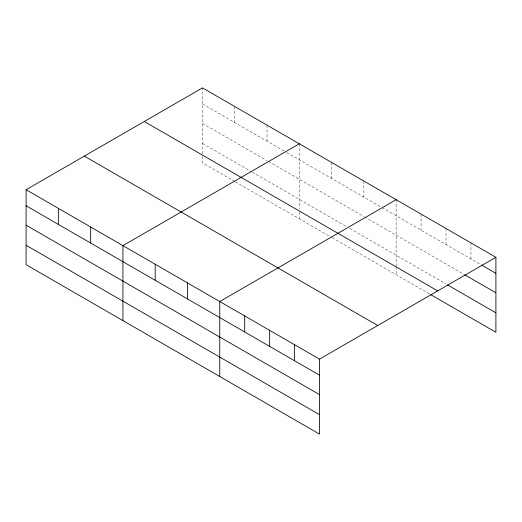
<?xml version="1.0" encoding="UTF-8"?>
<svg xmlns="http://www.w3.org/2000/svg" width="522" height="522" viewBox="0 0 522 522"><rect width="100%" height="100%" fill="white"/><g stroke="black" fill="none" stroke-linecap="round" stroke-linejoin="round"><path stroke-width="0.39" stroke-dasharray="2.61 1.96" d="M202.484 153.957L202.484 87.892M202.484 103.93L283.877 150.923M286.682 152.541L381.406 207.227M382.104 207.639L480.658 264.537M202.484 123.381L267.036 160.652M268.438 161.461L363.86 216.552M364.565 216.956L464.032 274.389M202.484 143.426L251.597 171.777M252.302 172.182L347.026 226.874M349.831 228.492L446.016 284.027M234.756 181.506L202.484 162.871L202.484 154.766M235.461 181.91L331.587 237.412M332.286 237.817L430.082 294.277M470.961 242.893L470.961 258.938M446.016 228.492L446.016 244.537M421.078 214.092L421.078 230.137M396.139 199.698L396.139 265.763M396.139 266.572L396.139 274.676M363.86 181.062L363.86 197.101M331.587 162.427L331.587 178.472M299.308 143.791L299.308 209.054M299.308 212.291L299.308 218.777M267.036 125.156L267.036 141.201M234.756 106.527L234.756 122.566"/><path stroke-width="0.78" d="M319.516 394.619L319.516 359.129L26.1 189.721L26.1 264.706L319.516 434.108L319.516 394.619L26.1 225.217M430.781 294.676L495.9 332.279L495.9 257.294L202.484 87.892L26.1 189.721M299.308 143.791L122.924 245.627L122.924 320.612M396.139 199.698L219.755 301.527L219.755 376.512M319.516 359.129L495.9 257.294M481.349 264.935L495.9 273.332M464.724 274.787L495.9 292.783M447.406 284.829L495.9 312.828M144.274 121.495L437.69 290.898M84.31 156.117L377.726 325.519M26.1 205.766L319.516 375.168M26.1 245.255L319.516 414.657M294.578 344.729L294.578 360.767M269.639 330.328L269.639 346.373M244.694 315.927L244.694 331.972M187.476 282.898L187.476 298.936M155.204 264.262L155.204 280.301M90.652 226.992L90.652 243.037M58.373 208.356L58.373 224.401"/></g></svg>
